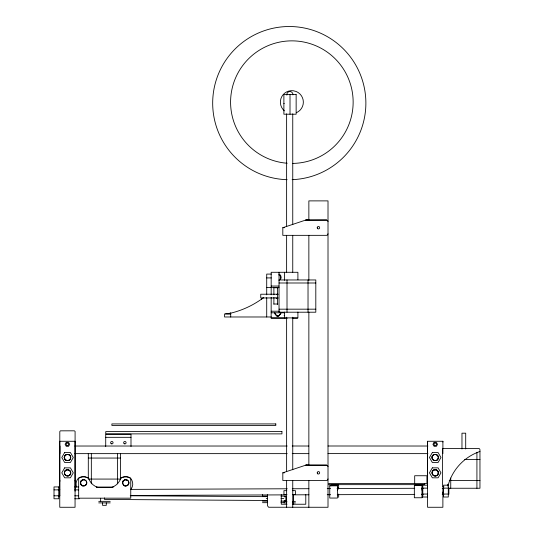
<?xml version="1.0" encoding="UTF-8"?>
<svg xmlns="http://www.w3.org/2000/svg" width="534" height="534" viewBox="0 0 534 534"><rect width="100%" height="100%" fill="white"/><g stroke="black" fill="none" stroke-linecap="round" stroke-linejoin="round"><path stroke-width="0.8" d="M297.905 312.09L297.905 317.897L271.172 317.897M297.905 279.749L297.905 272.287L271.172 272.287L271.172 294.848M337.408 494.771L337.408 494.371M337.408 490.479L337.408 489.765M337.408 489.184L337.408 488.777M421.994 494.477L421.994 494.07M421.994 489.464L421.994 490.185M421.994 488.884L421.994 488.483M427.574 486.107L427.587 441.271L442.88 441.271L442.893 442.039M442.893 491.981L442.88 507.273L427.587 507.273L427.574 495.172M64.334 457.758C63.866 453.646 70.595 453.139 70.748 457.271C71.216 461.383 64.487 461.89 64.334 457.758A3.217 3.217 0 0 1 64.38 456.917M70.702 473.431C71.623 469.399 64.994 468.151 64.38 472.236C63.459 476.268 70.094 477.523 70.702 473.431A3.217 3.217 0 0 0 70.748 472.59M328.01 233.819L327.556 234.907L326.674 235.34L282.813 235.354L282.813 227.691L305.795 220.035L326.674 220.048L327.689 220.635L328.01 221.563M328.01 478.931L327.556 480.019L326.674 480.453L282.813 480.466L282.813 472.804L305.795 465.147L326.674 465.161L327.689 465.748L328.01 466.676M75.12 480.527L75.014 480.907M281.017 312.784L278.835 315.914L276.872 315.914L274.696 312.784M279.035 280.33L280.103 279.255A3.184 3.184 0 0 0 279.035 274.049M261.34 299.267L262.882 298.132M229.193 313.919L230.715 313.158A89.278 89.278 0 0 0 263.529 297.672M227.784 313.919L230.715 313.158L230.715 316.982M227.858 313.765L230.715 313.158L225.595 313.919M434.97 469.626C430.838 469.78 431.345 476.508 435.457 476.041C439.589 475.887 439.081 469.159 434.97 469.626A3.217 3.217 0 0 1 436.064 469.7M58.173 489.665L59.835 489.658M130.65 489.384L287.265 488.777M292.265 488.757L308.926 488.697M327.255 488.623L330.586 488.61M337.254 488.583L414.731 488.29M421.393 488.263L423.061 488.256M442.219 488.183L443.887 488.176M58.173 495.752L59.835 495.746M130.65 495.472L285.603 494.878M293.099 494.844L308.926 494.784M327.255 494.718L330.586 494.704M337.254 494.678L414.731 494.377M421.393 494.351L423.061 494.344M442.219 494.27L443.887 494.264M283.881 103.483L284.268 103.483M308.859 220.148L305.795 220.148L326.674 220.048M308.859 220.242L305.795 220.048M282.813 227.691L284.455 227.691M271.312 274.089L266.713 274.089L266.713 294.868M266.713 277.92L271.312 277.92M279.035 279.963L315.808 279.963L315.808 312.21L279.035 312.21L279.035 272.287M279.035 282.993L315.808 282.993M271.172 286.05L279.035 286.05M266.713 287.492L271.312 287.492M271.172 287.619L279.035 287.619M273.922 287.739L278.301 287.739M278.201 294.221L260.746 294.221L260.746 297.952L278.201 297.952M273.922 304.02L277.854 304.02M279.035 309.173L315.808 309.173M271.172 311.215L279.823 311.215M271.172 312.784L284.535 312.784M230.715 313.919L224.587 313.919L224.587 316.982L271.312 316.982M284.095 315.541L284.629 315.541M276.772 316.215L278.715 316.215M287.219 318.171L271.145 318.171L271.172 297.298M292.238 318.171L297.531 318.171M105.719 437.326L130.997 437.326M75.067 441.838L75.067 441.271L59.761 441.271L59.761 507.273L75.054 507.273L75.067 490.332M74.887 446.024L287.199 446.024M292.191 445.997L308.846 446.024M327.989 445.997L427.901 446.024M74.887 453.64L287.199 453.64M292.191 453.606L308.846 453.64M327.989 453.606L427.901 453.64M88.304 458.059L120.55 458.059M464.653 459.454L479.959 459.454M308.859 465.354L305.795 465.161L308.859 465.261M282.813 472.804L284.455 472.804M88.304 479.071L120.55 479.071M449.227 480.466L479.959 480.466M427.534 485.172L422.801 485.172L422.801 497.014L427.534 497.014L427.574 441.271M329.752 485.827L337.408 485.827M443.954 486.714L442.426 486.714L442.426 448.413L478.424 448.413A1.535 1.535 0 0 1 479.959 449.948L479.959 488.25L448.467 488.25M74.76 486.928L78.705 486.928M96.247 487.048L113.422 487.048M96.561 487.449L112.38 487.449M337.348 488.163L338.649 488.163M421.86 488.163L422.374 488.163M422.801 488.136L427.534 488.136M443.56 488.136L448.293 488.136M337.121 488.316L338.649 488.316M54.007 489.885L58.74 489.885M74.76 489.885L78.705 489.885M286.818 490.653L283.948 490.653L283.948 494.484L286.985 494.484M292.565 490.653L295.435 490.653L295.435 494.484L292.405 494.484M422.801 494.05L427.534 494.05M443.56 494.05L448.293 494.05M54.007 495.806L58.74 495.806M74.76 495.806L78.705 495.806M267.234 496.119L262.468 496.119L262.468 494.584M280.991 496.119L285.997 496.119M266.239 498.609L267.601 498.643M280.997 498.609L283.841 498.609M74.76 498.763L79.499 498.763M262.468 501.132L267.641 501.132M280.917 501.132L285.997 501.132M98.723 501.353L110.211 501.353M283.948 501.379L286.985 501.379M292.405 501.379L295.435 501.379M262.468 502.668L267.641 502.668M280.917 502.668L284.529 502.668M98.723 502.881L110.211 502.881M283.948 502.908L286.818 502.908M292.565 502.908L295.435 502.908M286.985 504.236L281.271 504.236L281.271 494.651M292.705 504.236L305.782 504.236L305.782 494.651M305.795 465.147L326.674 465.161M130.263 495.772L266.726 496.66M284.201 496.774L285.864 496.78L285.864 500.612L284.201 500.598M266.726 500.485L104.47 499.437L104.47 497.902M317.717 228.686L317.216 227.571A1.228 1.228 0 0 1 319.058 226.643A1.228 1.228 0 0 1 319.118 228.706A1.228 1.228 0 0 1 317.223 227.891M317.717 473.798L317.216 472.683A1.228 1.228 0 0 1 319.058 471.756A1.228 1.228 0 0 1 319.118 473.818A1.228 1.228 0 0 1 317.223 473.004M60.022 481.067L59.801 480.527M75.054 441.271L75.067 491.16M476.922 452.278L476.922 488.25M465.701 448.987L465.701 433.187L461.97 433.187L461.97 448.987M450.743 478.043L450.743 488.25M448.887 488.156L448.887 494.244M447.786 484.258L447.786 485.893M442.893 441.271L442.893 453.653M442.893 487.976L442.893 494.344M424.643 483.404L424.643 484.652L328.897 484.652L328.897 483.404L426.94 483.404L426.94 475.741L414.684 475.741L414.684 483.404M422.374 488.537L422.374 485.079L414.711 485.099L414.711 485.78M422.374 494.057L422.374 497.328M338.649 489.144L338.649 485.079L330.993 485.099L330.993 485.78M338.649 494.057L338.649 497.328M337.408 485.806L337.408 498.048L329.752 498.048L329.752 485.806M308.859 220.522L308.859 200.884L328.01 200.884L328.01 507.273L268.615 507.247L267.481 505.765L267.481 494.651M308.859 235.387L308.859 280.423M308.859 312.11L308.859 465.575M308.859 480.587L308.846 507.3M308.025 279.963L308.025 312.21M293.526 494.484L293.526 501.379M293.526 502.908L293.526 504.443M292.752 113.809L292.752 224.68M292.752 235.521L292.752 272.2M292.752 317.209L292.752 469.76M292.752 480.6L292.752 507.273M290.015 94.591L290.015 114.209M287.012 279.963L287.012 312.21M286.624 113.809L286.624 226.349M286.624 235.521L286.624 272.2M286.624 317.209L286.624 471.429M286.624 480.6L286.624 507.273M284.535 272.287L284.535 280.337M284.535 312.09L284.535 317.897M277.48 287.773L277.48 304.393M273.862 287.219L273.922 294.848M273.922 297.298L273.862 304.2M266.713 297.618L266.713 316.982M130.997 446.517L130.997 434.262L105.719 434.262L105.719 446.517M120.55 453.386L120.544 479.792M117.513 453.386L117.513 483.857M106.293 502.841L106.293 505.338L102.561 505.338L102.561 502.841M100.639 498.289L100.639 501.353M91.334 453.386L91.334 483.857M88.304 453.386L88.304 478.264A8.798 8.798 0 0 0 86.755 477.416M75.067 489.565L75.094 431.385L74.353 430.818L60.369 430.838L59.801 431.579L59.748 495.939M59.901 445.997L59.901 453.64M286.871 95.125A3.064 3.064 0 0 1 289.775 91.548A3.064 3.064 0 0 1 292.939 94.892M64.213 457.885A3.217 3.217 0 0 1 64.22 457.044M432.447 471.195A3.217 3.217 0 0 1 433.414 470.147M296.343 112.721A11.488 11.488 0 0 0 296.176 91.494L293.273 90.74A11.488 11.488 0 0 0 284.362 110.845M287.165 163.237A61.276 61.276 0 0 1 240.273 69.073A61.276 61.276 0 0 1 345.418 72.357A61.276 61.276 0 0 1 292.745 163.411M287.118 179.684A76.596 76.596 0 0 1 223.199 64.38A76.596 76.596 0 0 1 355.03 63.82A76.596 76.596 0 0 1 292.105 179.658M447.986 485.907A49.502 49.502 0 0 1 479.959 451.477M85.827 484.759A3.137 3.137 0 0 1 85.253 485.339M82.93 485.967A3.137 3.137 0 0 1 82.136 485.76M80.848 484.772A3.137 3.137 0 0 1 80.434 484.058M80.434 481.655A3.137 3.137 0 0 1 80.841 480.947M82.129 479.953A3.137 3.137 0 0 1 83.738 479.739M120.544 478.257A8.798 8.798 0 0 1 130.463 478.257A8.33 8.33 0 0 1 131.137 488.937M85.927 477.116A8.798 8.798 0 0 0 78.378 478.257A8.33 8.33 0 0 0 76.676 487.095M128.22 484.425A3.137 3.137 0 0 1 127.072 485.573M125.503 485.993A3.137 3.137 0 0 1 123.928 485.573M122.466 482.042A3.137 3.137 0 0 1 123.281 480.633M124.689 479.819A3.137 3.137 0 0 1 127.072 480.133M111.606 487.449A14.552 14.552 0 0 0 120.797 478.257A8.858 8.858 0 0 1 130.757 478.257L130.757 498.175L78.672 498.175L78.672 478.257A8.858 8.858 0 0 1 88.624 478.257A14.552 14.552 0 0 0 97.815 487.449M279.135 274.79A3.064 3.064 0 0 1 279.275 280.096M280.737 312.637A3.064 3.064 0 0 1 274.736 313.585M280.884 277.793A3.144 3.144 0 0 1 280.644 279.015M278.942 274.91A3.144 3.144 0 0 1 280.644 276.612M280.844 313.231A3.144 3.144 0 0 1 280.357 314.486M277.74 298.693A2.249 2.249 0 0 1 275.985 297.845M276.766 294.414A2.249 2.249 0 0 1 277.74 294.194M432.053 456.917C431.132 460.949 437.76 462.204 438.374 458.112C439.295 454.08 432.66 452.825 432.053 456.917M64.434 456.683C63.212 460.635 69.734 462.377 70.648 458.346C71.87 454.394 65.355 452.652 64.434 456.683M64.434 472.003C63.212 475.954 69.734 477.696 70.648 473.665C71.87 469.713 65.355 467.971 64.434 472.003M432.106 456.683C430.885 460.635 437.399 462.377 438.321 458.346C439.542 454.394 433.021 452.652 432.106 456.683M432.106 472.003C430.885 475.954 437.399 477.696 438.321 473.665C439.542 469.713 433.021 467.971 432.106 472.003M66.256 442.346L65.108 444.335L66.256 446.324L68.559 446.324L69.707 444.335L68.559 442.346L66.256 442.346M64.667 452.538L61.797 457.511L64.667 462.491L70.415 462.491L73.285 457.511L70.415 452.538L64.667 452.538M64.667 467.857L61.797 472.837L64.667 477.81L70.415 477.81L73.285 472.837L70.415 467.857L64.667 467.857M434.082 442.346L432.934 444.335L434.082 446.324L436.378 446.324L437.526 444.335L436.378 442.346L434.082 442.346M432.34 452.538L429.469 457.511L432.34 462.491L438.087 462.491L440.957 457.511L438.087 452.538L432.34 452.538M432.34 467.857L429.469 472.837L432.34 477.81L438.087 477.81L440.957 472.837L438.087 467.857L432.34 467.857M296.143 94.591L283.881 94.591L283.881 114.209L296.143 114.209L296.143 94.591M275.811 423.923L111.886 423.923L111.886 425.451L275.811 425.451L275.811 423.923M281.932 431.579L105.759 431.579L105.759 433.882L281.932 433.882L281.932 431.579M448.293 485.172L443.56 485.172L443.56 497.014L448.293 497.014L448.293 485.172M421.994 485.526L414.337 485.526L414.337 497.755L421.994 497.755L421.994 485.506M58.74 486.928L54.007 486.928L54.007 498.763L58.74 498.763L58.74 486.928M126.458 479.786L125.644 479.719A3.137 3.137 0 0 0 122.987 484.305A3.137 3.137 0 0 0 128.267 484.765A3.137 3.137 0 0 0 126.458 479.786M124.255 443.747A1.228 1.228 0 0 0 126.091 442.686A1.228 1.228 0 0 0 124.255 441.625A1.228 1.228 0 0 0 124.255 443.747M111.232 443.747A1.228 1.228 0 0 0 113.068 442.686A1.228 1.228 0 0 0 111.232 441.625A1.228 1.228 0 0 0 111.232 443.747M66.797 445.396A1.228 1.228 0 0 0 68.632 444.335A1.228 1.228 0 0 0 66.797 443.273A1.228 1.228 0 0 0 66.797 445.396M434.616 445.396A1.228 1.228 0 0 0 436.458 444.335A1.228 1.228 0 0 0 434.616 443.273A1.228 1.228 0 0 0 434.616 445.396M123.788 485.112A3.064 3.064 0 0 0 128.814 483.424A3.064 3.064 0 0 0 124.843 479.912A3.064 3.064 0 0 0 123.788 485.112M81.695 485.112A3.064 3.064 0 0 0 86.728 483.424A3.064 3.064 0 0 0 82.75 479.912A3.064 3.064 0 0 0 81.695 485.112M82.076 485.573A3.137 3.137 0 0 0 86.788 482.856A3.137 3.137 0 0 0 82.076 480.133A3.137 3.137 0 0 0 82.076 485.573M65.816 460.028A3.064 3.064 0 0 0 70.615 457.765A3.064 3.064 0 0 0 66.256 454.741A3.064 3.064 0 0 0 65.816 460.028M65.816 475.353A3.064 3.064 0 0 0 70.615 473.084A3.064 3.064 0 0 0 66.256 470.06A3.064 3.064 0 0 0 65.816 475.353M433.488 475.353A3.064 3.064 0 0 0 438.287 473.084A3.064 3.064 0 0 0 433.922 470.06A3.064 3.064 0 0 0 433.488 475.353M433.488 460.028A3.064 3.064 0 0 0 438.287 457.765A3.064 3.064 0 0 0 433.922 454.741A3.064 3.064 0 0 0 433.488 460.028"/></g></svg>
